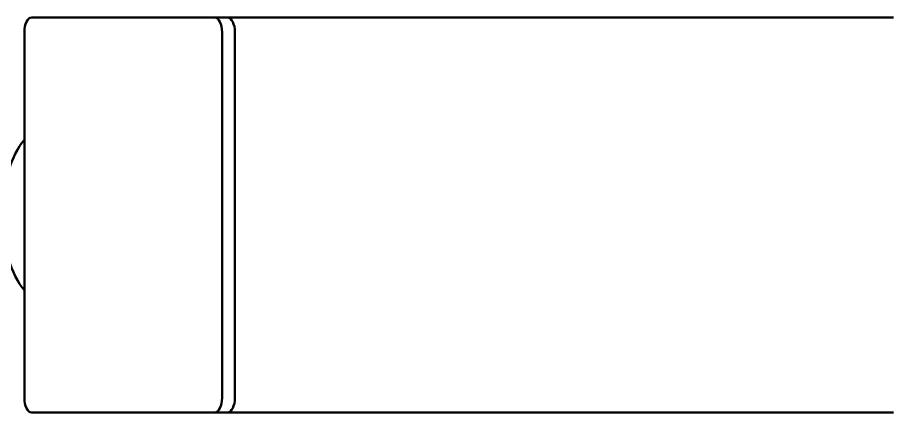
# Model space of a CAD drawing. Header units: millimetres. Extents: x 170 to 5770, y -1450 to 5650.
# Drawn here: x 2792.8 to 2970, y 2060 to 2140 of the extents above; entities that cross this region are included whole.
import ezdxf

# ---------------------------------------------------------------- set-up
doc = ezdxf.new("R2010")
doc.units = ezdxf.units.MM
doc.header["$LTSCALE"] = 10
doc.layers.add('Viditelná (ISO)', color=7, linetype='Continuous', lineweight=50)

# ---------------------------------------------------------------- blocks, each defined once
blk = doc.blocks.new('VVZ-VH101-2')
at = {"layer": 'Viditelná (ISO)'}
for p, q in [((2662.7, -3510), (2625.7, -3510)), ((2662.7, -3510), (2665.29, -3510)), ((2665.29, -3510), (2800, -3510)), ((2624.2, -3513), (2624.2, -3587)), ((2664.2, -3587), (2664.2, -3513)), ((2666.79, -3513), (2666.79, -3587)), ((2666.79, -3584), (2666.79, -3516)), ((2625.7, -3590), (2662.7, -3590)), ((2662.7, -3590), (2665.29, -3590)), ((2665.29, -3590), (2800, -3590))]:
    blk.add_line(p, q, dxfattribs=at)
for centre, major_axis, start_param, end_param in [((2625.7, -3513), (0, 3), 0, 1.570796), ((2662.7, -3513), (0, 3), 4.712389, 6.283185), ((2665.29, -3513), (0, 3), 4.712389, 6.283185), ((2628.54, -3550), (0, 17.5), 0.518783, 2.62281), ((2625.7, -3587), (0, -3), 4.712389, 6.283185), ((2662.7, -3587), (0, -3), 0, 1.570796), ((2665.29, -3587), (0, -3), 0, 1.570796)]:
    blk.add_ellipse(centre, major_axis=major_axis, ratio=0.5, start_param=start_param, end_param=end_param, dxfattribs=at)

msp = doc.modelspace()

# ---------------------------------------------------------------- block references
msp.add_blockref('VVZ-VH101-2', (170, 5650))

doc.saveas('drawing.dxf')
